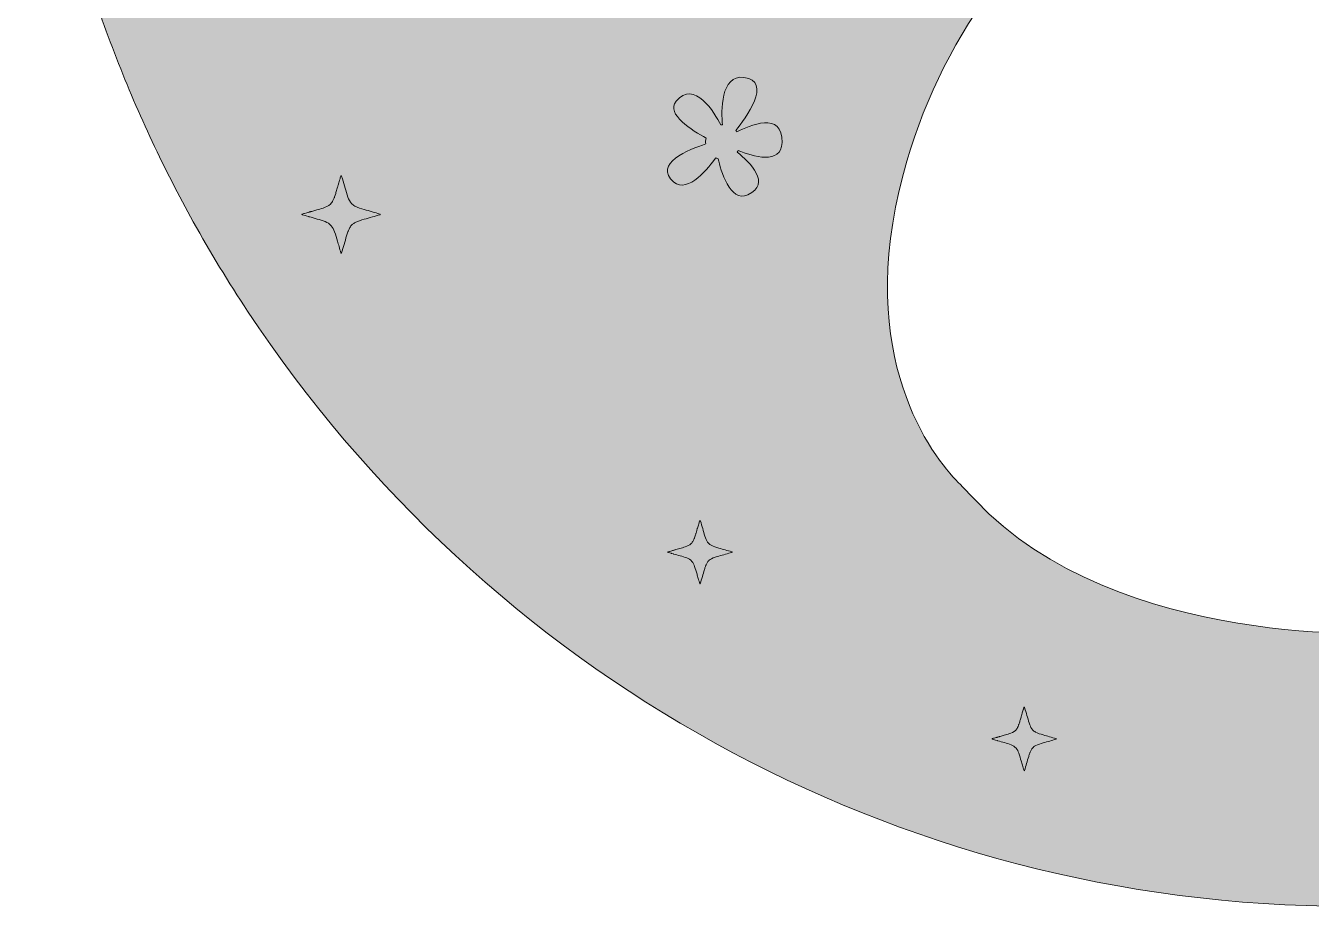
# Model space of a CAD drawing. Extents: x 187 to 822, y -943 to -57.
# Drawn here: x 186.9 to 495.5, y -942.6 to -731.2 of the extents above; entities that cross this region are included whole.
import ezdxf

# ---------------------------------------------------------------- set-up
doc = ezdxf.new("R2010")
doc.units = 0
doc.header["$MEASUREMENT"] = 0
doc.layers.add('Layer 1', color=7, linetype='Continuous', lineweight=0)

# ---------------------------------------------------------------- blocks, each defined once
blk = doc.blocks.new('Block_2')
at = {"layer": 'Layer 1', "true_color": 0xffdab2, "transparency": 33554687}
h = blk.add_hatch(color=41, dxfattribs=at)
h.dxf.hatch_style = 2
edge = h.paths.add_edge_path()
edge.add_spline(control_points=[(565.37, -640.32), (565.37, -640.32), (557.12, -663.87), (547.34, -684.68), (563.15, -692.56), (580.81, -706.08), (596.33, -729.27), (596.33, -729.27), (633.67, -787.58), (603.46, -833.32), (603.46, -833.32), (580.8, -870.66), (515.35, -876.95), (515.35, -876.95), (448.79, -881.36), (414.84, -845.11), (413.49, -843.66), (412.12, -842.25), (410.74, -840.84), (404.61, -834.58), (385.74, -810.92), (397.57, -766.7), (406.01, -735.15), (425.76, -707.67), (453.24, -690), (455.97, -688.24), (458.83, -686.55), (461.79, -684.97), (451.95, -664.09), (443.63, -640.32), (443.63, -640.32), (375.42, -693.23), (385.48, -662.18), (385.48, -662.18), (385.48, -662.18), (402.09, -551.54), (455, -567.72), (491.97, -579.03), (497.35, -638.99), (497.23, -674.11), (498.54, -674.01), (499.86, -673.93), (501.19, -673.9), (501.78, -673.89), (502.37, -673.87), (502.96, -673.85), (504.21, -673.8), (507.31, -673.75), (511.77, -674.19), (511.65, -639.08), (517, -579.03), (554, -567.72), (606.91, -551.54), (623.53, -662.18), (623.53, -662.18), (623.53, -662.18), (633.59, -693.23), (565.37, -640.32)], knot_values=[0, 0, 0, 0, 1, 1, 1, 2, 2, 2, 3, 3, 3, 4, 4, 4, 5, 5, 5, 6, 6, 6, 7, 7, 7, 8, 8, 8, 9, 9, 9, 10, 10, 10, 11, 11, 11, 12, 12, 12, 13, 13, 13, 14, 14, 14, 15, 15, 15, 16, 16, 16, 17, 17, 17, 18, 18, 18, 19, 19, 19, 19], degree=3, periodic=0)
edge = h.paths.add_edge_path()
edge.add_spline(control_points=[(488.09, -108.92), (497.15, -99.86), (511.85, -99.86), (520.92, -108.92), (529.98, -117.99), (529.98, -132.69), (520.92, -141.76), (511.85, -150.82), (497.15, -150.82), (488.09, -141.76), (479.02, -132.69), (479.02, -117.99), (488.09, -108.92)], knot_values=[0, 0, 0, 0, 1, 1, 1, 2, 2, 2, 3, 3, 3, 4, 4, 4, 4], degree=3, periodic=0)
edge = h.paths.add_edge_path()
edge.add_spline(control_points=[(819.71, -579.14), (818.96, -571.71), (818.03, -564.08), (816.93, -556.28), (811.22, -515.72), (801.04, -470.51), (787.4, -424.77), (785.55, -418.49), (783.61, -412.18), (781.63, -405.91), (778.01, -394.48), (774.19, -383.06), (770.18, -371.69), (768.01, -365.6), (765.82, -359.53), (763.56, -353.48), (753.72, -327.14), (742.93, -301.36), (731.37, -276.93), (726.26, -266.11), (720.42, -254.35), (713.86, -242.04), (711.16, -236.96), (708.34, -231.8), (705.41, -226.57), (700.31, -217.51), (694.87, -208.27), (689.1, -199.04), (686.08, -194.24), (682.98, -189.41), (679.82, -184.63), (636.32, -119.2), (576.27, -57.42), (504.51, -57.42), (397.44, -57.42), (316.41, -194.96), (277.64, -276.93), (270.05, -292.95), (262.8, -309.53), (255.94, -326.5), (253.74, -331.92), (251.6, -337.36), (249.49, -342.84), (245.61, -352.91), (241.86, -363.07), (238.27, -373.29), (236.35, -378.73), (234.5, -384.19), (232.66, -389.66), (217.37, -435.48), (205.2, -481.83), (197.27, -524.53), (196.22, -530.24), (195.23, -535.9), (194.32, -541.46), (192.58, -552.25), (191.12, -562.77), (189.96, -572.91), (189.3, -578.79), (188.74, -584.54), (188.3, -590.15), (187.37, -601.51), (186.9, -612.34), (186.9, -622.5), (186.9, -655.72), (191.94, -687.76), (201.33, -717.91), (203.53, -725.07), (206, -732.11), (208.7, -739.02), (213.96, -752.58), (220.12, -765.67), (227.12, -778.25), (231.19, -785.61), (235.56, -792.78), (240.17, -799.75), (297.16, -885.8), (394.38, -942.58), (504.51, -942.58), (670.97, -942.58), (807.94, -812.84), (821.07, -648.43), (821.74, -640.04), (822.08, -631.59), (822.1, -623.05), (822.1, -623.05), (822.1, -622.5), (822.1, -622.5), (822.1, -609.1), (821.28, -594.56), (819.71, -579.14)], knot_values=[0, 0, 0, 0, 1, 1, 1, 2, 2, 2, 3, 3, 3, 4, 4, 4, 5, 5, 5, 6, 6, 6, 7, 7, 7, 8, 8, 8, 9, 9, 9, 10, 10, 10, 11, 11, 11, 12, 12, 12, 13, 13, 13, 14, 14, 14, 15, 15, 15, 16, 16, 16, 17, 17, 17, 18, 18, 18, 19, 19, 19, 20, 20, 20, 21, 21, 21, 22, 22, 22, 23, 23, 23, 24, 24, 24, 25, 25, 25, 26, 26, 26, 27, 27, 27, 28, 28, 28, 29, 29, 29, 30, 30, 30, 30], degree=3, periodic=0)
at = {"layer": 'Layer 1'}
for points, knots in [([(819.71, -579.14), (818.96, -571.71), (818.03, -564.08), (816.93, -556.28), (811.22, -515.72), (801.04, -470.51), (787.4, -424.77), (785.55, -418.49), (783.61, -412.18), (781.63, -405.91), (778.01, -394.48), (774.19, -383.06), (770.18, -371.69), (768.01, -365.6), (765.82, -359.53), (763.56, -353.48), (753.72, -327.14), (742.93, -301.36), (731.37, -276.93), (726.26, -266.11), (720.42, -254.35), (713.86, -242.04), (711.16, -236.96), (708.34, -231.8), (705.41, -226.57), (700.31, -217.51), (694.87, -208.27), (689.1, -199.04), (686.08, -194.24), (682.98, -189.41), (679.82, -184.63), (636.32, -119.2), (576.27, -57.42), (504.51, -57.42), (397.44, -57.42), (316.41, -194.96), (277.64, -276.93), (270.05, -292.95), (262.8, -309.53), (255.94, -326.5), (253.74, -331.92), (251.6, -337.36), (249.49, -342.84), (245.61, -352.91), (241.86, -363.07), (238.27, -373.29), (236.35, -378.73), (234.5, -384.19), (232.66, -389.66), (217.37, -435.48), (205.2, -481.83), (197.27, -524.53), (196.22, -530.24), (195.23, -535.9), (194.32, -541.46), (192.58, -552.25), (191.12, -562.77), (189.96, -572.91), (189.3, -578.79), (188.74, -584.54), (188.3, -590.15), (187.37, -601.51), (186.9, -612.34), (186.9, -622.5), (186.9, -655.72), (191.94, -687.76), (201.33, -717.91), (203.53, -725.07), (206, -732.11), (208.7, -739.02), (213.96, -752.58), (220.12, -765.67), (227.12, -778.25), (231.19, -785.61), (235.56, -792.78), (240.17, -799.75), (297.16, -885.8), (394.38, -942.58), (504.51, -942.58), (670.97, -942.58), (807.94, -812.84), (821.07, -648.43), (821.74, -640.04), (822.08, -631.59), (822.1, -623.05), (822.1, -623.05), (822.1, -622.5), (822.1, -622.5), (822.1, -609.1), (821.28, -594.56), (819.71, -579.14)], [0, 0, 0, 0, 1, 1, 1, 2, 2, 2, 3, 3, 3, 4, 4, 4, 5, 5, 5, 6, 6, 6, 7, 7, 7, 8, 8, 8, 9, 9, 9, 10, 10, 10, 11, 11, 11, 12, 12, 12, 13, 13, 13, 14, 14, 14, 15, 15, 15, 16, 16, 16, 17, 17, 17, 18, 18, 18, 19, 19, 19, 20, 20, 20, 21, 21, 21, 22, 22, 22, 23, 23, 23, 24, 24, 24, 25, 25, 25, 26, 26, 26, 27, 27, 27, 28, 28, 28, 29, 29, 29, 30, 30, 30, 30]), ([(565.37, -640.32), (565.37, -640.32), (557.12, -663.87), (547.34, -684.68), (563.15, -692.56), (580.81, -706.08), (596.33, -729.27), (596.33, -729.27), (633.67, -787.58), (603.46, -833.32), (603.46, -833.32), (580.8, -870.66), (515.35, -876.95), (515.35, -876.95), (448.79, -881.36), (414.84, -845.11), (413.49, -843.66), (412.12, -842.25), (410.74, -840.84), (404.61, -834.58), (385.74, -810.92), (397.57, -766.7), (406.01, -735.15), (425.76, -707.67), (453.24, -690), (455.97, -688.24), (458.83, -686.55), (461.79, -684.97), (451.95, -664.09), (443.63, -640.32), (443.63, -640.32), (375.42, -693.23), (385.48, -662.18), (385.48, -662.18), (385.48, -662.18), (402.09, -551.54), (455, -567.72), (491.97, -579.03), (497.35, -638.99), (497.23, -674.11), (498.54, -674.01), (499.86, -673.93), (501.19, -673.9), (501.78, -673.89), (502.37, -673.87), (502.96, -673.85), (504.21, -673.8), (507.31, -673.75), (511.77, -674.19), (511.65, -639.08), (517, -579.03), (554, -567.72), (606.91, -551.54), (623.53, -662.18), (623.53, -662.18), (623.53, -662.18), (633.59, -693.23), (565.37, -640.32)], [0, 0, 0, 0, 1, 1, 1, 2, 2, 2, 3, 3, 3, 4, 4, 4, 5, 5, 5, 6, 6, 6, 7, 7, 7, 8, 8, 8, 9, 9, 9, 10, 10, 10, 11, 11, 11, 12, 12, 12, 13, 13, 13, 14, 14, 14, 15, 15, 15, 16, 16, 16, 17, 17, 17, 18, 18, 18, 19, 19, 19, 19])]:
    blk.add_open_spline(points, degree=3, knots=knots, dxfattribs=at)
blk = doc.blocks.new('Block_1')
at = {"layer": 'Layer 1', "true_color": 0x542400, "transparency": 33554687}
h = blk.add_hatch(color=38, dxfattribs=at)
h.dxf.hatch_style = 2
edge = h.paths.add_edge_path()
edge.add_spline(control_points=[(357.62, -756.69), (357.54, -756.58), (357.45, -756.47), (357.35, -756.37), (359.67, -753.49), (366.28, -744.52), (359.29, -743.61), (353.59, -742.88), (353.87, -751.93), (354.12, -754.99), (354, -754.99), (353.87, -755), (353.75, -755.02), (352.24, -752.15), (347.38, -744.03), (343, -749.36), (340.48, -752.42), (346.96, -756.43), (350.22, -758.18), (350.09, -758.65), (350.06, -759.13), (350.12, -759.6), (346.12, -760.88), (337.36, -764.33), (342.48, -768.76), (345.84, -771.67), (351.09, -764.97), (352.56, -762.93), (352.62, -762.96), (352.67, -763), (352.74, -763.03), (352.87, -763.09), (353, -763.12), (353.12, -763.17), (353.71, -765.77), (355.87, -773.78), (360.23, -771.78), (366.03, -769.12), (360.71, -763.97), (357.69, -761.57), (357.77, -761.44), (357.83, -761.29), (357.89, -761.15), (361.38, -762.57), (368.3, -764.7), (368.45, -759.27), (368.66, -751.58), (360.51, -755.18), (357.62, -756.69)], knot_values=[0, 0, 0, 0, 1, 1, 1, 2, 2, 2, 3, 3, 3, 4, 4, 4, 5, 5, 5, 6, 6, 6, 7, 7, 7, 8, 8, 8, 9, 9, 9, 10, 10, 10, 11, 11, 11, 12, 12, 12, 13, 13, 13, 14, 14, 14, 15, 15, 15, 16, 16, 16, 16], degree=3, periodic=0)
h = blk.add_hatch(color=38, dxfattribs=at)
h.dxf.hatch_style = 2
edge = h.paths.add_edge_path()
edge.add_spline(control_points=[(271.95, -776.43), (271.94, -776.42), (271.93, -776.42), (271.93, -776.42), (270.67, -776.06), (269.4, -775.7), (268.15, -775.33), (267.38, -775.11), (266.61, -774.89), (265.9, -774.5), (265.6, -774.34), (265.32, -774.16), (265.1, -773.91), (264.7, -773.46), (264.45, -772.92), (264.25, -772.35), (263.74, -770.91), (263.38, -769.43), (262.93, -767.98), (262.93, -767.98), (262.93, -767.98), (262.93, -767.98), (262.93, -767.98), (262.72, -767.29), (262.72, -767.29), (262.72, -767.28), (262.71, -767.27), (262.71, -767.27), (262.68, -767.23), (262.64, -767.22), (262.6, -767.23), (262.57, -767.23), (262.54, -767.26), (262.53, -767.29), (262.53, -767.29), (262.4, -767.76), (262.4, -767.76), (262.37, -767.82), (262.36, -767.89), (262.34, -767.95), (262.34, -767.95), (262.34, -767.95), (262.34, -767.95), (262.34, -767.95), (262.25, -768.27), (262.25, -768.27), (262.18, -768.48), (262.11, -768.7), (262.06, -768.93), (262.06, -768.93), (261.9, -769.46), (261.9, -769.46), (261.86, -769.57), (261.83, -769.68), (261.8, -769.79), (261.76, -769.92), (261.73, -770.05), (261.69, -770.18), (261.69, -770.18), (261.69, -770.19), (261.69, -770.19), (261.69, -770.19), (261.45, -770.99), (261.45, -770.99), (261.45, -770.99), (261.45, -770.99), (261.45, -770.99), (261.4, -771.15), (261.34, -771.31), (261.3, -771.47), (261.3, -771.47), (261.03, -772.3), (261.03, -772.3), (261.03, -772.3), (261.03, -772.3), (261.03, -772.3), (261, -772.38), (260.97, -772.46), (260.94, -772.53), (260.86, -772.76), (260.74, -772.97), (260.64, -773.18), (260.49, -773.5), (260.29, -773.8), (260.03, -774.03), (259.52, -774.47), (258.91, -774.76), (258.27, -774.97), (257.76, -775.13), (257.25, -775.29), (256.74, -775.44), (256.74, -775.44), (255.59, -775.77), (255.59, -775.77), (255.59, -775.77), (255.37, -775.83), (255.37, -775.83), (255.37, -775.83), (255.26, -775.86), (255.26, -775.86), (255.26, -775.86), (255.05, -775.92), (255.05, -775.92), (255.05, -775.92), (255.05, -775.92), (255.05, -775.92), (255.05, -775.92), (254.93, -775.96), (254.93, -775.96), (254.93, -775.96), (254.72, -776.02), (254.72, -776.02), (254.72, -776.02), (254.72, -776.02), (254.72, -776.02), (254.72, -776.02), (254.6, -776.05), (254.6, -776.05), (254.6, -776.05), (254.4, -776.11), (254.4, -776.11), (254.4, -776.11), (253.78, -776.28), (253.78, -776.28), (253.78, -776.28), (253.78, -776.28), (253.78, -776.28), (253.78, -776.28), (253.78, -776.28), (253.78, -776.28), (253.78, -776.28), (253.66, -776.32), (253.66, -776.32), (253.66, -776.32), (253.66, -776.32), (253.66, -776.32), (253.66, -776.32), (253.66, -776.32), (253.66, -776.32), (253.66, -776.32), (253.25, -776.43), (253.25, -776.43), (253.24, -776.44), (253.22, -776.44), (253.22, -776.45), (253.2, -776.47), (253.2, -776.48), (253.2, -776.5), (253.2, -776.51), (253.2, -776.52), (253.2, -776.53), (253.21, -776.55), (253.23, -776.56), (253.25, -776.57), (253.25, -776.57), (253.25, -776.57), (253.25, -776.57), (253.25, -776.57), (253.31, -776.59), (253.31, -776.59), (253.31, -776.59), (253.31, -776.59), (253.31, -776.59), (253.31, -776.59), (253.37, -776.61), (253.37, -776.61), (253.37, -776.61), (253.43, -776.62), (253.43, -776.62), (253.43, -776.62), (253.43, -776.62), (253.43, -776.62), (253.43, -776.62), (254.19, -776.85), (254.19, -776.85), (254.19, -776.85), (254.19, -776.85), (254.19, -776.85), (254.2, -776.85), (254.21, -776.86), (254.22, -776.86), (254.22, -776.86), (254.22, -776.86), (254.22, -776.86), (254.23, -776.86), (254.24, -776.86), (254.24, -776.86), (254.24, -776.86), (254.24, -776.86), (254.24, -776.86), (254.24, -776.86), (254.76, -777.01), (254.76, -777.01), (254.76, -777.01), (254.76, -777.01), (254.76, -777.01), (254.8, -777.03), (254.85, -777.04), (254.9, -777.06), (256.18, -777.45), (257.49, -777.74), (258.75, -778.23), (259.31, -778.45), (259.83, -778.74), (260.23, -779.21), (260.62, -779.65), (260.86, -780.17), (261.04, -780.72), (261.28, -781.46), (261.52, -782.21), (261.75, -782.95), (261.88, -783.37), (261.99, -783.79), (262.11, -784.21), (262.26, -784.71), (262.41, -785.22), (262.57, -785.76), (262.58, -785.79), (262.61, -785.81), (262.64, -785.81), (262.67, -785.81), (262.7, -785.79), (262.71, -785.76), (263.12, -784.38), (263.52, -783.01), (263.93, -781.63), (264.02, -781.31), (264.11, -781), (264.23, -780.68), (264.23, -780.68), (264.24, -780.65), (264.27, -780.58), (264.28, -780.57), (264.28, -780.55), (264.29, -780.54), (264.3, -780.52), (264.31, -780.49), (264.32, -780.47), (264.32, -780.46), (264.32, -780.45), (264.33, -780.44), (264.34, -780.42), (264.35, -780.4), (264.36, -780.37), (264.45, -780.17), (264.57, -779.89), (264.73, -779.63), (264.73, -779.63), (264.73, -779.63), (264.73, -779.62), (264.8, -779.51), (264.87, -779.39), (264.94, -779.29), (264.95, -779.29), (264.95, -779.28), (264.95, -779.28), (265.05, -779.15), (265.16, -779.03), (265.28, -778.93), (265.28, -778.93), (265.28, -778.93), (265.28, -778.93), (265.31, -778.91), (265.33, -778.89), (265.35, -778.87), (265.35, -778.87), (265.35, -778.87), (265.35, -778.87), (265.54, -778.71), (265.75, -778.58), (265.98, -778.46), (266.67, -778.1), (267.43, -777.89), (268.17, -777.67), (268.81, -777.48), (269.46, -777.3), (270.1, -777.12), (270.72, -776.95), (271.33, -776.77), (271.95, -776.59), (271.95, -776.59), (271.95, -776.59), (271.95, -776.59), (272.03, -776.56), (272.03, -776.45), (271.95, -776.43)], knot_values=[0, 0, 0, 0, 1, 1, 1, 2, 2, 2, 3, 3, 3, 4, 4, 4, 5, 5, 5, 6, 6, 6, 7, 7, 7, 8, 8, 8, 9, 9, 9, 10, 10, 10, 11, 11, 11, 12, 12, 12, 13, 13, 13, 14, 14, 14, 15, 15, 15, 16, 16, 16, 17, 17, 17, 18, 18, 18, 19, 19, 19, 20, 20, 20, 21, 21, 21, 22, 22, 22, 23, 23, 23, 24, 24, 24, 25, 25, 25, 26, 26, 26, 27, 27, 27, 28, 28, 28, 29, 29, 29, 30, 30, 30, 31, 31, 31, 32, 32, 32, 33, 33, 33, 34, 34, 34, 35, 35, 35, 36, 36, 36, 37, 37, 37, 38, 38, 38, 39, 39, 39, 40, 40, 40, 41, 41, 41, 42, 42, 42, 43, 43, 43, 44, 44, 44, 45, 45, 45, 46, 46, 46, 47, 47, 47, 48, 48, 48, 49, 49, 49, 50, 50, 50, 51, 51, 51, 52, 52, 52, 53, 53, 53, 54, 54, 54, 55, 55, 55, 56, 56, 56, 57, 57, 57, 58, 58, 58, 59, 59, 59, 60, 60, 60, 61, 61, 61, 62, 62, 62, 63, 63, 63, 64, 64, 64, 65, 65, 65, 66, 66, 66, 67, 67, 67, 68, 68, 68, 69, 69, 69, 70, 70, 70, 71, 71, 71, 72, 72, 72, 73, 73, 73, 74, 74, 74, 75, 75, 75, 76, 76, 76, 77, 77, 77, 78, 78, 78, 79, 79, 79, 80, 80, 80, 81, 81, 81, 82, 82, 82, 83, 83, 83, 84, 84, 84, 85, 85, 85, 86, 86, 86, 87, 87, 87, 88, 88, 88, 89, 89, 89, 90, 90, 90, 91, 91, 91, 92, 92, 92, 93, 93, 93, 94, 94, 94, 95, 95, 95, 95], degree=3, periodic=0)
h = blk.add_hatch(color=38, dxfattribs=at)
h.dxf.hatch_style = 2
edge = h.paths.add_edge_path()
edge.add_spline(control_points=[(356.39, -857.5), (356.39, -857.49), (356.38, -857.49), (356.37, -857.49), (355.34, -857.19), (354.31, -856.9), (353.27, -856.6), (352.64, -856.41), (352.01, -856.24), (351.43, -855.92), (351.19, -855.79), (350.96, -855.64), (350.78, -855.43), (350.45, -855.06), (350.24, -854.62), (350.08, -854.16), (349.66, -852.98), (349.36, -851.76), (349, -850.57), (349, -850.57), (349, -850.57), (349, -850.57), (349, -850.57), (348.82, -850.01), (348.82, -850.01), (348.82, -850), (348.82, -849.99), (348.81, -849.99), (348.79, -849.95), (348.76, -849.94), (348.73, -849.95), (348.7, -849.96), (348.68, -849.98), (348.67, -850.01), (348.67, -850.01), (348.56, -850.39), (348.56, -850.39), (348.54, -850.44), (348.53, -850.49), (348.51, -850.55), (348.51, -850.55), (348.51, -850.55), (348.51, -850.55), (348.51, -850.55), (348.44, -850.81), (348.44, -850.81), (348.38, -850.98), (348.32, -851.16), (348.28, -851.35), (348.28, -851.35), (348.15, -851.78), (348.15, -851.78), (348.12, -851.87), (348.09, -851.96), (348.07, -852.05), (348.04, -852.16), (348.01, -852.27), (347.98, -852.37), (347.98, -852.37), (347.98, -852.38), (347.98, -852.38), (347.98, -852.38), (347.79, -853.04), (347.79, -853.04), (347.79, -853.04), (347.78, -853.04), (347.78, -853.04), (347.74, -853.17), (347.69, -853.3), (347.66, -853.44), (347.66, -853.44), (347.44, -854.12), (347.44, -854.12), (347.44, -854.12), (347.44, -854.12), (347.44, -854.12), (347.41, -854.18), (347.39, -854.24), (347.37, -854.3), (347.3, -854.49), (347.2, -854.66), (347.12, -854.84), (346.99, -855.1), (346.84, -855.34), (346.62, -855.53), (346.2, -855.9), (345.7, -856.13), (345.17, -856.3), (344.76, -856.44), (344.34, -856.56), (343.92, -856.69), (343.92, -856.69), (342.98, -856.96), (342.98, -856.96), (342.98, -856.96), (342.8, -857.01), (342.8, -857.01), (342.8, -857.01), (342.71, -857.03), (342.71, -857.03), (342.71, -857.03), (342.53, -857.08), (342.53, -857.08), (342.53, -857.08), (342.53, -857.08), (342.53, -857.08), (342.53, -857.08), (342.44, -857.11), (342.44, -857.11), (342.44, -857.11), (342.27, -857.16), (342.27, -857.16), (342.27, -857.16), (342.27, -857.16), (342.27, -857.16), (342.27, -857.16), (342.17, -857.19), (342.17, -857.19), (342.17, -857.19), (342, -857.23), (342, -857.23), (342, -857.23), (341.49, -857.38), (341.49, -857.38), (341.49, -857.38), (341.49, -857.38), (341.49, -857.38), (341.49, -857.38), (341.49, -857.38), (341.49, -857.38), (341.49, -857.38), (341.4, -857.41), (341.4, -857.41), (341.4, -857.41), (341.4, -857.41), (341.4, -857.41), (341.4, -857.41), (341.4, -857.41), (341.4, -857.41), (341.4, -857.41), (341.06, -857.5), (341.06, -857.5), (341.05, -857.51), (341.04, -857.51), (341.03, -857.52), (341.02, -857.53), (341.02, -857.54), (341.02, -857.56), (341.02, -857.57), (341.02, -857.57), (341.02, -857.58), (341.02, -857.6), (341.04, -857.61), (341.06, -857.62), (341.06, -857.62), (341.06, -857.62), (341.06, -857.62), (341.06, -857.62), (341.11, -857.63), (341.11, -857.63), (341.11, -857.63), (341.11, -857.63), (341.11, -857.63), (341.11, -857.63), (341.16, -857.65), (341.16, -857.65), (341.16, -857.65), (341.21, -857.66), (341.21, -857.66), (341.21, -857.66), (341.21, -857.66), (341.21, -857.66), (341.21, -857.66), (341.83, -857.84), (341.83, -857.84), (341.83, -857.84), (341.83, -857.84), (341.83, -857.84), (341.84, -857.85), (341.85, -857.85), (341.86, -857.85), (341.86, -857.85), (341.86, -857.85), (341.86, -857.85), (341.86, -857.85), (341.87, -857.85), (341.87, -857.86), (341.87, -857.86), (341.87, -857.86), (341.87, -857.86), (341.87, -857.86), (342.29, -857.98), (342.29, -857.98), (342.29, -857.98), (342.29, -857.98), (342.29, -857.98), (342.33, -857.99), (342.37, -858), (342.41, -858.02), (343.46, -858.33), (344.54, -858.57), (345.57, -858.97), (346.03, -859.15), (346.45, -859.39), (346.78, -859.78), (347.1, -860.14), (347.3, -860.57), (347.45, -861.02), (347.64, -861.63), (347.84, -862.24), (348.03, -862.85), (348.13, -863.19), (348.23, -863.53), (348.33, -863.88), (348.45, -864.29), (348.57, -864.71), (348.7, -865.15), (348.71, -865.18), (348.73, -865.19), (348.76, -865.19), (348.78, -865.19), (348.81, -865.18), (348.82, -865.15), (349.15, -864.02), (349.48, -862.89), (349.81, -861.77), (349.89, -861.51), (349.97, -861.24), (350.06, -860.99), (350.06, -860.99), (350.07, -860.96), (350.1, -860.9), (350.1, -860.89), (350.1, -860.88), (350.11, -860.87), (350.12, -860.85), (350.12, -860.83), (350.13, -860.81), (350.14, -860.81), (350.14, -860.8), (350.14, -860.79), (350.15, -860.77), (350.16, -860.75), (350.17, -860.73), (350.24, -860.56), (350.34, -860.34), (350.47, -860.12), (350.47, -860.12), (350.47, -860.12), (350.47, -860.12), (350.53, -860.02), (350.59, -859.93), (350.65, -859.85), (350.65, -859.84), (350.65, -859.84), (350.66, -859.83), (350.74, -859.73), (350.83, -859.63), (350.93, -859.55), (350.93, -859.55), (350.93, -859.55), (350.93, -859.55), (350.95, -859.53), (350.96, -859.52), (350.98, -859.5), (350.98, -859.5), (350.98, -859.5), (350.98, -859.5), (351.13, -859.37), (351.31, -859.26), (351.49, -859.16), (352.07, -858.87), (352.68, -858.7), (353.3, -858.51), (353.82, -858.36), (354.35, -858.22), (354.87, -858.07), (355.38, -857.92), (355.89, -857.78), (356.39, -857.63), (356.39, -857.63), (356.39, -857.63), (356.39, -857.63), (356.46, -857.61), (356.46, -857.52), (356.39, -857.5)], knot_values=[0, 0, 0, 0, 1, 1, 1, 2, 2, 2, 3, 3, 3, 4, 4, 4, 5, 5, 5, 6, 6, 6, 7, 7, 7, 8, 8, 8, 9, 9, 9, 10, 10, 10, 11, 11, 11, 12, 12, 12, 13, 13, 13, 14, 14, 14, 15, 15, 15, 16, 16, 16, 17, 17, 17, 18, 18, 18, 19, 19, 19, 20, 20, 20, 21, 21, 21, 22, 22, 22, 23, 23, 23, 24, 24, 24, 25, 25, 25, 26, 26, 26, 27, 27, 27, 28, 28, 28, 29, 29, 29, 30, 30, 30, 31, 31, 31, 32, 32, 32, 33, 33, 33, 34, 34, 34, 35, 35, 35, 36, 36, 36, 37, 37, 37, 38, 38, 38, 39, 39, 39, 40, 40, 40, 41, 41, 41, 42, 42, 42, 43, 43, 43, 44, 44, 44, 45, 45, 45, 46, 46, 46, 47, 47, 47, 48, 48, 48, 49, 49, 49, 50, 50, 50, 51, 51, 51, 52, 52, 52, 53, 53, 53, 54, 54, 54, 55, 55, 55, 56, 56, 56, 57, 57, 57, 58, 58, 58, 59, 59, 59, 60, 60, 60, 61, 61, 61, 62, 62, 62, 63, 63, 63, 64, 64, 64, 65, 65, 65, 66, 66, 66, 67, 67, 67, 68, 68, 68, 69, 69, 69, 70, 70, 70, 71, 71, 71, 72, 72, 72, 73, 73, 73, 74, 74, 74, 75, 75, 75, 76, 76, 76, 77, 77, 77, 78, 78, 78, 79, 79, 79, 80, 80, 80, 81, 81, 81, 82, 82, 82, 83, 83, 83, 84, 84, 84, 85, 85, 85, 86, 86, 86, 87, 87, 87, 88, 88, 88, 89, 89, 89, 90, 90, 90, 91, 91, 91, 92, 92, 92, 93, 93, 93, 94, 94, 94, 95, 95, 95, 95], degree=3, periodic=0)
h = blk.add_hatch(color=38, dxfattribs=at)
h.dxf.hatch_style = 2
edge = h.paths.add_edge_path()
edge.add_spline(control_points=[(434.23, -902.33), (434.22, -902.33), (434.21, -902.33), (434.21, -902.33), (433.17, -902.03), (432.14, -901.74), (431.11, -901.44), (430.48, -901.25), (429.84, -901.07), (429.26, -900.76), (429.02, -900.63), (428.79, -900.48), (428.61, -900.27), (428.28, -899.9), (428.07, -899.46), (427.91, -898.99), (427.49, -897.82), (427.2, -896.6), (426.83, -895.41), (426.83, -895.41), (426.83, -895.41), (426.83, -895.41), (426.83, -895.41), (426.65, -894.84), (426.65, -894.84), (426.65, -894.84), (426.65, -894.83), (426.65, -894.82), (426.63, -894.79), (426.59, -894.78), (426.56, -894.79), (426.53, -894.8), (426.51, -894.81), (426.5, -894.84), (426.5, -894.84), (426.39, -895.23), (426.39, -895.23), (426.37, -895.28), (426.36, -895.33), (426.35, -895.38), (426.35, -895.38), (426.34, -895.39), (426.34, -895.39), (426.34, -895.39), (426.27, -895.64), (426.27, -895.64), (426.21, -895.82), (426.16, -896), (426.11, -896.18), (426.11, -896.18), (425.98, -896.62), (425.98, -896.62), (425.95, -896.71), (425.92, -896.8), (425.9, -896.89), (425.87, -897), (425.84, -897.1), (425.81, -897.21), (425.81, -897.21), (425.81, -897.22), (425.81, -897.22), (425.81, -897.22), (425.62, -897.88), (425.62, -897.88), (425.62, -897.88), (425.62, -897.88), (425.62, -897.88), (425.57, -898.01), (425.52, -898.14), (425.49, -898.27), (425.49, -898.27), (425.27, -898.95), (425.27, -898.95), (425.27, -898.95), (425.27, -898.96), (425.27, -898.96), (425.24, -899.02), (425.22, -899.08), (425.2, -899.14), (425.13, -899.33), (425.03, -899.5), (424.95, -899.68), (424.83, -899.94), (424.67, -900.18), (424.45, -900.37), (424.03, -900.73), (423.53, -900.97), (423.01, -901.14), (422.59, -901.28), (422.17, -901.4), (421.75, -901.53), (421.75, -901.53), (420.81, -901.8), (420.81, -901.8), (420.81, -901.8), (420.63, -901.85), (420.63, -901.85), (420.63, -901.85), (420.54, -901.87), (420.54, -901.87), (420.54, -901.87), (420.37, -901.92), (420.37, -901.92), (420.37, -901.92), (420.37, -901.92), (420.37, -901.92), (420.37, -901.92), (420.27, -901.95), (420.27, -901.95), (420.27, -901.95), (420.1, -902), (420.1, -902), (420.1, -902), (420.1, -902), (420.1, -902), (420.1, -902), (420, -902.03), (420, -902.03), (420, -902.03), (419.83, -902.07), (419.83, -902.07), (419.83, -902.07), (419.33, -902.22), (419.33, -902.22), (419.33, -902.22), (419.32, -902.22), (419.32, -902.22), (419.32, -902.22), (419.32, -902.22), (419.32, -902.22), (419.32, -902.22), (419.23, -902.24), (419.23, -902.24), (419.23, -902.24), (419.23, -902.25), (419.23, -902.25), (419.23, -902.25), (419.23, -902.25), (419.23, -902.25), (419.23, -902.25), (418.89, -902.34), (418.89, -902.34), (418.88, -902.34), (418.87, -902.35), (418.86, -902.36), (418.85, -902.37), (418.85, -902.38), (418.85, -902.4), (418.85, -902.41), (418.85, -902.41), (418.85, -902.42), (418.86, -902.43), (418.87, -902.45), (418.89, -902.45), (418.89, -902.45), (418.89, -902.45), (418.89, -902.45), (418.89, -902.45), (418.94, -902.47), (418.94, -902.47), (418.94, -902.47), (418.94, -902.47), (418.94, -902.47), (418.94, -902.47), (418.99, -902.48), (418.99, -902.48), (418.99, -902.48), (419.04, -902.5), (419.04, -902.5), (419.04, -902.5), (419.04, -902.5), (419.04, -902.5), (419.04, -902.5), (419.66, -902.68), (419.66, -902.68), (419.66, -902.68), (419.66, -902.68), (419.66, -902.68), (419.67, -902.68), (419.68, -902.69), (419.69, -902.69), (419.69, -902.69), (419.69, -902.69), (419.69, -902.69), (419.69, -902.69), (419.7, -902.69), (419.71, -902.69), (419.71, -902.69), (419.71, -902.69), (419.71, -902.69), (419.71, -902.69), (420.13, -902.82), (420.13, -902.82), (420.13, -902.82), (420.13, -902.82), (420.13, -902.82), (420.16, -902.83), (420.2, -902.84), (420.24, -902.85), (421.29, -903.17), (422.37, -903.41), (423.4, -903.81), (423.86, -903.99), (424.28, -904.23), (424.62, -904.62), (424.93, -904.98), (425.13, -905.4), (425.28, -905.86), (425.47, -906.47), (425.67, -907.08), (425.86, -907.69), (425.96, -908.03), (426.06, -908.37), (426.16, -908.71), (426.28, -909.13), (426.4, -909.55), (426.53, -909.99), (426.54, -910.02), (426.57, -910.03), (426.59, -910.03), (426.62, -910.03), (426.64, -910.02), (426.65, -909.99), (426.98, -908.86), (427.31, -907.73), (427.65, -906.6), (427.72, -906.34), (427.8, -906.08), (427.89, -905.83), (427.89, -905.83), (427.91, -905.8), (427.93, -905.74), (427.93, -905.73), (427.94, -905.72), (427.94, -905.71), (427.95, -905.69), (427.96, -905.67), (427.96, -905.65), (427.97, -905.64), (427.97, -905.64), (427.97, -905.63), (427.98, -905.61), (427.99, -905.59), (428, -905.57), (428.07, -905.4), (428.18, -905.18), (428.3, -904.96), (428.3, -904.96), (428.3, -904.96), (428.3, -904.96), (428.36, -904.86), (428.42, -904.77), (428.48, -904.68), (428.48, -904.68), (428.49, -904.68), (428.49, -904.67), (428.57, -904.57), (428.66, -904.47), (428.76, -904.39), (428.76, -904.39), (428.76, -904.39), (428.76, -904.39), (428.78, -904.37), (428.8, -904.35), (428.81, -904.34), (428.81, -904.34), (428.81, -904.34), (428.81, -904.34), (428.97, -904.21), (429.14, -904.1), (429.33, -904), (429.9, -903.7), (430.52, -903.53), (431.13, -903.35), (431.65, -903.2), (432.18, -903.06), (432.71, -902.91), (433.21, -902.76), (433.72, -902.61), (434.23, -902.47), (434.23, -902.47), (434.23, -902.47), (434.23, -902.47), (434.29, -902.45), (434.29, -902.35), (434.23, -902.33)], knot_values=[0, 0, 0, 0, 1, 1, 1, 2, 2, 2, 3, 3, 3, 4, 4, 4, 5, 5, 5, 6, 6, 6, 7, 7, 7, 8, 8, 8, 9, 9, 9, 10, 10, 10, 11, 11, 11, 12, 12, 12, 13, 13, 13, 14, 14, 14, 15, 15, 15, 16, 16, 16, 17, 17, 17, 18, 18, 18, 19, 19, 19, 20, 20, 20, 21, 21, 21, 22, 22, 22, 23, 23, 23, 24, 24, 24, 25, 25, 25, 26, 26, 26, 27, 27, 27, 28, 28, 28, 29, 29, 29, 30, 30, 30, 31, 31, 31, 32, 32, 32, 33, 33, 33, 34, 34, 34, 35, 35, 35, 36, 36, 36, 37, 37, 37, 38, 38, 38, 39, 39, 39, 40, 40, 40, 41, 41, 41, 42, 42, 42, 43, 43, 43, 44, 44, 44, 45, 45, 45, 46, 46, 46, 47, 47, 47, 48, 48, 48, 49, 49, 49, 50, 50, 50, 51, 51, 51, 52, 52, 52, 53, 53, 53, 54, 54, 54, 55, 55, 55, 56, 56, 56, 57, 57, 57, 58, 58, 58, 59, 59, 59, 60, 60, 60, 61, 61, 61, 62, 62, 62, 63, 63, 63, 64, 64, 64, 65, 65, 65, 66, 66, 66, 67, 67, 67, 68, 68, 68, 69, 69, 69, 70, 70, 70, 71, 71, 71, 72, 72, 72, 73, 73, 73, 74, 74, 74, 75, 75, 75, 76, 76, 76, 77, 77, 77, 78, 78, 78, 79, 79, 79, 80, 80, 80, 81, 81, 81, 82, 82, 82, 83, 83, 83, 84, 84, 84, 85, 85, 85, 86, 86, 86, 87, 87, 87, 88, 88, 88, 89, 89, 89, 90, 90, 90, 91, 91, 91, 92, 92, 92, 93, 93, 93, 94, 94, 94, 95, 95, 95, 95], degree=3, periodic=0)
at = {"layer": 'Layer 1'}
for points, knots in [([(357.62, -756.69), (357.54, -756.58), (357.45, -756.47), (357.35, -756.37), (359.67, -753.49), (366.28, -744.52), (359.29, -743.61), (353.59, -742.88), (353.87, -751.93), (354.12, -754.99), (354, -754.99), (353.87, -755), (353.75, -755.02), (352.24, -752.15), (347.38, -744.03), (343, -749.36), (340.48, -752.42), (346.96, -756.43), (350.22, -758.18), (350.09, -758.65), (350.06, -759.13), (350.12, -759.6), (346.12, -760.88), (337.36, -764.33), (342.48, -768.76), (345.84, -771.67), (351.09, -764.97), (352.56, -762.93), (352.62, -762.96), (352.67, -763), (352.74, -763.03), (352.87, -763.09), (353, -763.12), (353.12, -763.17), (353.71, -765.77), (355.87, -773.78), (360.23, -771.78), (366.03, -769.12), (360.71, -763.97), (357.69, -761.57), (357.77, -761.44), (357.83, -761.29), (357.89, -761.15), (361.38, -762.57), (368.3, -764.7), (368.45, -759.27), (368.66, -751.58), (360.51, -755.18), (357.62, -756.69)], [0, 0, 0, 0, 1, 1, 1, 2, 2, 2, 3, 3, 3, 4, 4, 4, 5, 5, 5, 6, 6, 6, 7, 7, 7, 8, 8, 8, 9, 9, 9, 10, 10, 10, 11, 11, 11, 12, 12, 12, 13, 13, 13, 14, 14, 14, 15, 15, 15, 16, 16, 16, 16]), ([(271.95, -776.43), (271.94, -776.42), (271.93, -776.42), (271.93, -776.42), (270.67, -776.06), (269.4, -775.7), (268.15, -775.33), (267.38, -775.11), (266.61, -774.89), (265.9, -774.5), (265.6, -774.34), (265.32, -774.16), (265.1, -773.91), (264.7, -773.46), (264.45, -772.92), (264.25, -772.35), (263.74, -770.91), (263.38, -769.43), (262.93, -767.98), (262.93, -767.98), (262.93, -767.98), (262.93, -767.98), (262.93, -767.98), (262.72, -767.29), (262.72, -767.29), (262.72, -767.28), (262.71, -767.27), (262.71, -767.27), (262.68, -767.23), (262.64, -767.22), (262.6, -767.23), (262.57, -767.23), (262.54, -767.26), (262.53, -767.29), (262.53, -767.29), (262.4, -767.76), (262.4, -767.76), (262.37, -767.82), (262.36, -767.89), (262.34, -767.95), (262.34, -767.95), (262.34, -767.95), (262.34, -767.95), (262.34, -767.95), (262.25, -768.27), (262.25, -768.27), (262.18, -768.48), (262.11, -768.7), (262.06, -768.93), (262.06, -768.93), (261.9, -769.46), (261.9, -769.46), (261.86, -769.57), (261.83, -769.68), (261.8, -769.79), (261.76, -769.92), (261.73, -770.05), (261.69, -770.18), (261.69, -770.18), (261.69, -770.19), (261.69, -770.19), (261.69, -770.19), (261.45, -770.99), (261.45, -770.99), (261.45, -770.99), (261.45, -770.99), (261.45, -770.99), (261.4, -771.15), (261.34, -771.31), (261.3, -771.47), (261.3, -771.47), (261.03, -772.3), (261.03, -772.3), (261.03, -772.3), (261.03, -772.3), (261.03, -772.3), (261, -772.38), (260.97, -772.46), (260.94, -772.53), (260.86, -772.76), (260.74, -772.97), (260.64, -773.18), (260.49, -773.5), (260.29, -773.8), (260.03, -774.03), (259.52, -774.47), (258.91, -774.76), (258.27, -774.97), (257.76, -775.13), (257.25, -775.29), (256.74, -775.44), (256.74, -775.44), (255.59, -775.77), (255.59, -775.77), (255.59, -775.77), (255.37, -775.83), (255.37, -775.83), (255.37, -775.83), (255.26, -775.86), (255.26, -775.86), (255.26, -775.86), (255.05, -775.92), (255.05, -775.92), (255.05, -775.92), (255.05, -775.92), (255.05, -775.92), (255.05, -775.92), (254.93, -775.96), (254.93, -775.96), (254.93, -775.96), (254.72, -776.02), (254.72, -776.02), (254.72, -776.02), (254.72, -776.02), (254.72, -776.02), (254.72, -776.02), (254.6, -776.05), (254.6, -776.05), (254.6, -776.05), (254.4, -776.11), (254.4, -776.11), (254.4, -776.11), (253.78, -776.28), (253.78, -776.28), (253.78, -776.28), (253.78, -776.28), (253.78, -776.28), (253.78, -776.28), (253.78, -776.28), (253.78, -776.28), (253.78, -776.28), (253.66, -776.32), (253.66, -776.32), (253.66, -776.32), (253.66, -776.32), (253.66, -776.32), (253.66, -776.32), (253.66, -776.32), (253.66, -776.32), (253.66, -776.32), (253.25, -776.43), (253.25, -776.43), (253.24, -776.44), (253.22, -776.44), (253.22, -776.45), (253.2, -776.47), (253.2, -776.48), (253.2, -776.5), (253.2, -776.51), (253.2, -776.52), (253.2, -776.53), (253.21, -776.55), (253.23, -776.56), (253.25, -776.57), (253.25, -776.57), (253.25, -776.57), (253.25, -776.57), (253.25, -776.57), (253.31, -776.59), (253.31, -776.59), (253.31, -776.59), (253.31, -776.59), (253.31, -776.59), (253.31, -776.59), (253.37, -776.61), (253.37, -776.61), (253.37, -776.61), (253.43, -776.62), (253.43, -776.62), (253.43, -776.62), (253.43, -776.62), (253.43, -776.62), (253.43, -776.62), (254.19, -776.85), (254.19, -776.85), (254.19, -776.85), (254.19, -776.85), (254.19, -776.85), (254.2, -776.85), (254.21, -776.86), (254.22, -776.86), (254.22, -776.86), (254.22, -776.86), (254.22, -776.86), (254.23, -776.86), (254.24, -776.86), (254.24, -776.86), (254.24, -776.86), (254.24, -776.86), (254.24, -776.86), (254.24, -776.86), (254.76, -777.01), (254.76, -777.01), (254.76, -777.01), (254.76, -777.01), (254.76, -777.01), (254.8, -777.03), (254.85, -777.04), (254.9, -777.06), (256.18, -777.45), (257.49, -777.74), (258.75, -778.23), (259.31, -778.45), (259.83, -778.74), (260.23, -779.21), (260.62, -779.65), (260.86, -780.17), (261.04, -780.72), (261.28, -781.46), (261.52, -782.21), (261.75, -782.95), (261.88, -783.37), (261.99, -783.79), (262.11, -784.21), (262.26, -784.71), (262.41, -785.22), (262.57, -785.76), (262.58, -785.79), (262.61, -785.81), (262.64, -785.81), (262.67, -785.81), (262.7, -785.79), (262.71, -785.76), (263.12, -784.38), (263.52, -783.01), (263.93, -781.63), (264.02, -781.31), (264.11, -781), (264.23, -780.68), (264.23, -780.68), (264.24, -780.65), (264.27, -780.58), (264.28, -780.57), (264.28, -780.55), (264.29, -780.54), (264.3, -780.52), (264.31, -780.49), (264.32, -780.47), (264.32, -780.46), (264.32, -780.45), (264.33, -780.44), (264.34, -780.42), (264.35, -780.4), (264.36, -780.37), (264.45, -780.17), (264.57, -779.89), (264.73, -779.63), (264.73, -779.63), (264.73, -779.63), (264.73, -779.62), (264.8, -779.51), (264.87, -779.39), (264.94, -779.29), (264.95, -779.29), (264.95, -779.28), (264.95, -779.28), (265.05, -779.15), (265.16, -779.03), (265.28, -778.93), (265.28, -778.93), (265.28, -778.93), (265.28, -778.93), (265.31, -778.91), (265.33, -778.89), (265.35, -778.87), (265.35, -778.87), (265.35, -778.87), (265.35, -778.87), (265.54, -778.71), (265.75, -778.58), (265.98, -778.46), (266.67, -778.1), (267.43, -777.89), (268.17, -777.67), (268.81, -777.48), (269.46, -777.3), (270.1, -777.12), (270.72, -776.95), (271.33, -776.77), (271.95, -776.59), (271.95, -776.59), (271.95, -776.59), (271.95, -776.59), (272.03, -776.56), (272.03, -776.45), (271.95, -776.43)], [0, 0, 0, 0, 1, 1, 1, 2, 2, 2, 3, 3, 3, 4, 4, 4, 5, 5, 5, 6, 6, 6, 7, 7, 7, 8, 8, 8, 9, 9, 9, 10, 10, 10, 11, 11, 11, 12, 12, 12, 13, 13, 13, 14, 14, 14, 15, 15, 15, 16, 16, 16, 17, 17, 17, 18, 18, 18, 19, 19, 19, 20, 20, 20, 21, 21, 21, 22, 22, 22, 23, 23, 23, 24, 24, 24, 25, 25, 25, 26, 26, 26, 27, 27, 27, 28, 28, 28, 29, 29, 29, 30, 30, 30, 31, 31, 31, 32, 32, 32, 33, 33, 33, 34, 34, 34, 35, 35, 35, 36, 36, 36, 37, 37, 37, 38, 38, 38, 39, 39, 39, 40, 40, 40, 41, 41, 41, 42, 42, 42, 43, 43, 43, 44, 44, 44, 45, 45, 45, 46, 46, 46, 47, 47, 47, 48, 48, 48, 49, 49, 49, 50, 50, 50, 51, 51, 51, 52, 52, 52, 53, 53, 53, 54, 54, 54, 55, 55, 55, 56, 56, 56, 57, 57, 57, 58, 58, 58, 59, 59, 59, 60, 60, 60, 61, 61, 61, 62, 62, 62, 63, 63, 63, 64, 64, 64, 65, 65, 65, 66, 66, 66, 67, 67, 67, 68, 68, 68, 69, 69, 69, 70, 70, 70, 71, 71, 71, 72, 72, 72, 73, 73, 73, 74, 74, 74, 75, 75, 75, 76, 76, 76, 77, 77, 77, 78, 78, 78, 79, 79, 79, 80, 80, 80, 81, 81, 81, 82, 82, 82, 83, 83, 83, 84, 84, 84, 85, 85, 85, 86, 86, 86, 87, 87, 87, 88, 88, 88, 89, 89, 89, 90, 90, 90, 91, 91, 91, 92, 92, 92, 93, 93, 93, 94, 94, 94, 95, 95, 95, 95]), ([(356.39, -857.5), (356.39, -857.49), (356.38, -857.49), (356.37, -857.49), (355.34, -857.19), (354.31, -856.9), (353.27, -856.6), (352.64, -856.41), (352.01, -856.24), (351.43, -855.92), (351.19, -855.79), (350.96, -855.64), (350.78, -855.43), (350.45, -855.06), (350.24, -854.62), (350.08, -854.16), (349.66, -852.98), (349.36, -851.76), (349, -850.57), (349, -850.57), (349, -850.57), (349, -850.57), (349, -850.57), (348.82, -850.01), (348.82, -850.01), (348.82, -850), (348.82, -849.99), (348.81, -849.99), (348.79, -849.95), (348.76, -849.94), (348.73, -849.95), (348.7, -849.96), (348.68, -849.98), (348.67, -850.01), (348.67, -850.01), (348.56, -850.39), (348.56, -850.39), (348.54, -850.44), (348.53, -850.49), (348.51, -850.55), (348.51, -850.55), (348.51, -850.55), (348.51, -850.55), (348.51, -850.55), (348.44, -850.81), (348.44, -850.81), (348.38, -850.98), (348.32, -851.16), (348.28, -851.35), (348.28, -851.35), (348.15, -851.78), (348.15, -851.78), (348.12, -851.87), (348.09, -851.96), (348.07, -852.05), (348.04, -852.16), (348.01, -852.27), (347.98, -852.37), (347.98, -852.37), (347.98, -852.38), (347.98, -852.38), (347.98, -852.38), (347.79, -853.04), (347.79, -853.04), (347.79, -853.04), (347.78, -853.04), (347.78, -853.04), (347.74, -853.17), (347.69, -853.3), (347.66, -853.44), (347.66, -853.44), (347.44, -854.12), (347.44, -854.12), (347.44, -854.12), (347.44, -854.12), (347.44, -854.12), (347.41, -854.18), (347.39, -854.24), (347.37, -854.3), (347.3, -854.49), (347.2, -854.66), (347.12, -854.84), (346.99, -855.1), (346.84, -855.34), (346.62, -855.53), (346.2, -855.9), (345.7, -856.13), (345.17, -856.3), (344.76, -856.44), (344.34, -856.56), (343.92, -856.69), (343.92, -856.69), (342.98, -856.96), (342.98, -856.96), (342.98, -856.96), (342.8, -857.01), (342.8, -857.01), (342.8, -857.01), (342.71, -857.03), (342.71, -857.03), (342.71, -857.03), (342.53, -857.08), (342.53, -857.08), (342.53, -857.08), (342.53, -857.08), (342.53, -857.08), (342.53, -857.08), (342.44, -857.11), (342.44, -857.11), (342.44, -857.11), (342.27, -857.16), (342.27, -857.16), (342.27, -857.16), (342.27, -857.16), (342.27, -857.16), (342.27, -857.16), (342.17, -857.19), (342.17, -857.19), (342.17, -857.19), (342, -857.23), (342, -857.23), (342, -857.23), (341.49, -857.38), (341.49, -857.38), (341.49, -857.38), (341.49, -857.38), (341.49, -857.38), (341.49, -857.38), (341.49, -857.38), (341.49, -857.38), (341.49, -857.38), (341.4, -857.41), (341.4, -857.41), (341.4, -857.41), (341.4, -857.41), (341.4, -857.41), (341.4, -857.41), (341.4, -857.41), (341.4, -857.41), (341.4, -857.41), (341.06, -857.5), (341.06, -857.5), (341.05, -857.51), (341.04, -857.51), (341.03, -857.52), (341.02, -857.53), (341.02, -857.54), (341.02, -857.56), (341.02, -857.57), (341.02, -857.57), (341.02, -857.58), (341.02, -857.6), (341.04, -857.61), (341.06, -857.62), (341.06, -857.62), (341.06, -857.62), (341.06, -857.62), (341.06, -857.62), (341.11, -857.63), (341.11, -857.63), (341.11, -857.63), (341.11, -857.63), (341.11, -857.63), (341.11, -857.63), (341.16, -857.65), (341.16, -857.65), (341.16, -857.65), (341.21, -857.66), (341.21, -857.66), (341.21, -857.66), (341.21, -857.66), (341.21, -857.66), (341.21, -857.66), (341.83, -857.84), (341.83, -857.84), (341.83, -857.84), (341.83, -857.84), (341.83, -857.84), (341.84, -857.85), (341.85, -857.85), (341.86, -857.85), (341.86, -857.85), (341.86, -857.85), (341.86, -857.85), (341.86, -857.85), (341.87, -857.85), (341.87, -857.86), (341.87, -857.86), (341.87, -857.86), (341.87, -857.86), (341.87, -857.86), (342.29, -857.98), (342.29, -857.98), (342.29, -857.98), (342.29, -857.98), (342.29, -857.98), (342.33, -857.99), (342.37, -858), (342.41, -858.02), (343.46, -858.33), (344.54, -858.57), (345.57, -858.97), (346.03, -859.15), (346.45, -859.39), (346.78, -859.78), (347.1, -860.14), (347.3, -860.57), (347.45, -861.02), (347.64, -861.63), (347.84, -862.24), (348.03, -862.85), (348.13, -863.19), (348.23, -863.53), (348.33, -863.88), (348.45, -864.29), (348.57, -864.71), (348.7, -865.15), (348.71, -865.18), (348.73, -865.19), (348.76, -865.19), (348.78, -865.19), (348.81, -865.18), (348.82, -865.15), (349.15, -864.02), (349.48, -862.89), (349.81, -861.77), (349.89, -861.51), (349.97, -861.24), (350.06, -860.99), (350.06, -860.99), (350.07, -860.96), (350.1, -860.9), (350.1, -860.89), (350.1, -860.88), (350.11, -860.87), (350.12, -860.85), (350.12, -860.83), (350.13, -860.81), (350.14, -860.81), (350.14, -860.8), (350.14, -860.79), (350.15, -860.77), (350.16, -860.75), (350.17, -860.73), (350.24, -860.56), (350.34, -860.34), (350.47, -860.12), (350.47, -860.12), (350.47, -860.12), (350.47, -860.12), (350.53, -860.02), (350.59, -859.93), (350.65, -859.85), (350.65, -859.84), (350.65, -859.84), (350.66, -859.83), (350.74, -859.73), (350.83, -859.63), (350.93, -859.55), (350.93, -859.55), (350.93, -859.55), (350.93, -859.55), (350.95, -859.53), (350.96, -859.52), (350.98, -859.5), (350.98, -859.5), (350.98, -859.5), (350.98, -859.5), (351.13, -859.37), (351.31, -859.26), (351.49, -859.16), (352.07, -858.87), (352.68, -858.7), (353.3, -858.51), (353.82, -858.36), (354.35, -858.22), (354.87, -858.07), (355.38, -857.92), (355.89, -857.78), (356.39, -857.63), (356.39, -857.63), (356.39, -857.63), (356.39, -857.63), (356.46, -857.61), (356.46, -857.52), (356.39, -857.5)], [0, 0, 0, 0, 1, 1, 1, 2, 2, 2, 3, 3, 3, 4, 4, 4, 5, 5, 5, 6, 6, 6, 7, 7, 7, 8, 8, 8, 9, 9, 9, 10, 10, 10, 11, 11, 11, 12, 12, 12, 13, 13, 13, 14, 14, 14, 15, 15, 15, 16, 16, 16, 17, 17, 17, 18, 18, 18, 19, 19, 19, 20, 20, 20, 21, 21, 21, 22, 22, 22, 23, 23, 23, 24, 24, 24, 25, 25, 25, 26, 26, 26, 27, 27, 27, 28, 28, 28, 29, 29, 29, 30, 30, 30, 31, 31, 31, 32, 32, 32, 33, 33, 33, 34, 34, 34, 35, 35, 35, 36, 36, 36, 37, 37, 37, 38, 38, 38, 39, 39, 39, 40, 40, 40, 41, 41, 41, 42, 42, 42, 43, 43, 43, 44, 44, 44, 45, 45, 45, 46, 46, 46, 47, 47, 47, 48, 48, 48, 49, 49, 49, 50, 50, 50, 51, 51, 51, 52, 52, 52, 53, 53, 53, 54, 54, 54, 55, 55, 55, 56, 56, 56, 57, 57, 57, 58, 58, 58, 59, 59, 59, 60, 60, 60, 61, 61, 61, 62, 62, 62, 63, 63, 63, 64, 64, 64, 65, 65, 65, 66, 66, 66, 67, 67, 67, 68, 68, 68, 69, 69, 69, 70, 70, 70, 71, 71, 71, 72, 72, 72, 73, 73, 73, 74, 74, 74, 75, 75, 75, 76, 76, 76, 77, 77, 77, 78, 78, 78, 79, 79, 79, 80, 80, 80, 81, 81, 81, 82, 82, 82, 83, 83, 83, 84, 84, 84, 85, 85, 85, 86, 86, 86, 87, 87, 87, 88, 88, 88, 89, 89, 89, 90, 90, 90, 91, 91, 91, 92, 92, 92, 93, 93, 93, 94, 94, 94, 95, 95, 95, 95]), ([(434.23, -902.33), (434.22, -902.33), (434.21, -902.33), (434.21, -902.33), (433.17, -902.03), (432.14, -901.74), (431.11, -901.44), (430.48, -901.25), (429.84, -901.07), (429.26, -900.76), (429.02, -900.63), (428.79, -900.48), (428.61, -900.27), (428.28, -899.9), (428.07, -899.46), (427.91, -898.99), (427.49, -897.82), (427.2, -896.6), (426.83, -895.41), (426.83, -895.41), (426.83, -895.41), (426.83, -895.41), (426.83, -895.41), (426.65, -894.84), (426.65, -894.84), (426.65, -894.84), (426.65, -894.83), (426.65, -894.82), (426.63, -894.79), (426.59, -894.78), (426.56, -894.79), (426.53, -894.8), (426.51, -894.81), (426.5, -894.84), (426.5, -894.84), (426.39, -895.23), (426.39, -895.23), (426.37, -895.28), (426.36, -895.33), (426.35, -895.38), (426.35, -895.38), (426.34, -895.39), (426.34, -895.39), (426.34, -895.39), (426.27, -895.64), (426.27, -895.64), (426.21, -895.82), (426.16, -896), (426.11, -896.18), (426.11, -896.18), (425.98, -896.62), (425.98, -896.62), (425.95, -896.71), (425.92, -896.8), (425.9, -896.89), (425.87, -897), (425.84, -897.1), (425.81, -897.21), (425.81, -897.21), (425.81, -897.22), (425.81, -897.22), (425.81, -897.22), (425.62, -897.88), (425.62, -897.88), (425.62, -897.88), (425.62, -897.88), (425.62, -897.88), (425.57, -898.01), (425.52, -898.14), (425.49, -898.27), (425.49, -898.27), (425.27, -898.95), (425.27, -898.95), (425.27, -898.95), (425.27, -898.96), (425.27, -898.96), (425.24, -899.02), (425.22, -899.08), (425.2, -899.14), (425.13, -899.33), (425.03, -899.5), (424.95, -899.68), (424.83, -899.94), (424.67, -900.18), (424.45, -900.37), (424.03, -900.73), (423.53, -900.97), (423.01, -901.14), (422.59, -901.28), (422.17, -901.4), (421.75, -901.53), (421.75, -901.53), (420.81, -901.8), (420.81, -901.8), (420.81, -901.8), (420.63, -901.85), (420.63, -901.85), (420.63, -901.85), (420.54, -901.87), (420.54, -901.87), (420.54, -901.87), (420.37, -901.92), (420.37, -901.92), (420.37, -901.92), (420.37, -901.92), (420.37, -901.92), (420.37, -901.92), (420.27, -901.95), (420.27, -901.95), (420.27, -901.95), (420.1, -902), (420.1, -902), (420.1, -902), (420.1, -902), (420.1, -902), (420.1, -902), (420, -902.03), (420, -902.03), (420, -902.03), (419.83, -902.07), (419.83, -902.07), (419.83, -902.07), (419.33, -902.22), (419.33, -902.22), (419.33, -902.22), (419.32, -902.22), (419.32, -902.22), (419.32, -902.22), (419.32, -902.22), (419.32, -902.22), (419.32, -902.22), (419.23, -902.24), (419.23, -902.24), (419.23, -902.24), (419.23, -902.25), (419.23, -902.25), (419.23, -902.25), (419.23, -902.25), (419.23, -902.25), (419.23, -902.25), (418.89, -902.34), (418.89, -902.34), (418.88, -902.34), (418.87, -902.35), (418.86, -902.36), (418.85, -902.37), (418.85, -902.38), (418.85, -902.4), (418.85, -902.41), (418.85, -902.41), (418.85, -902.42), (418.86, -902.43), (418.87, -902.45), (418.89, -902.45), (418.89, -902.45), (418.89, -902.45), (418.89, -902.45), (418.89, -902.45), (418.94, -902.47), (418.94, -902.47), (418.94, -902.47), (418.94, -902.47), (418.94, -902.47), (418.94, -902.47), (418.99, -902.48), (418.99, -902.48), (418.99, -902.48), (419.04, -902.5), (419.04, -902.5), (419.04, -902.5), (419.04, -902.5), (419.04, -902.5), (419.04, -902.5), (419.66, -902.68), (419.66, -902.68), (419.66, -902.68), (419.66, -902.68), (419.66, -902.68), (419.67, -902.68), (419.68, -902.69), (419.69, -902.69), (419.69, -902.69), (419.69, -902.69), (419.69, -902.69), (419.69, -902.69), (419.7, -902.69), (419.71, -902.69), (419.71, -902.69), (419.71, -902.69), (419.71, -902.69), (419.71, -902.69), (420.13, -902.82), (420.13, -902.82), (420.13, -902.82), (420.13, -902.82), (420.13, -902.82), (420.16, -902.83), (420.2, -902.84), (420.24, -902.85), (421.29, -903.17), (422.37, -903.41), (423.4, -903.81), (423.86, -903.99), (424.28, -904.23), (424.62, -904.62), (424.93, -904.98), (425.13, -905.4), (425.28, -905.86), (425.47, -906.47), (425.67, -907.08), (425.86, -907.69), (425.96, -908.03), (426.06, -908.37), (426.16, -908.71), (426.28, -909.13), (426.4, -909.55), (426.53, -909.99), (426.54, -910.02), (426.57, -910.03), (426.59, -910.03), (426.62, -910.03), (426.64, -910.02), (426.65, -909.99), (426.98, -908.86), (427.31, -907.73), (427.65, -906.6), (427.72, -906.34), (427.8, -906.08), (427.89, -905.83), (427.89, -905.83), (427.91, -905.8), (427.93, -905.74), (427.93, -905.73), (427.94, -905.72), (427.94, -905.71), (427.95, -905.69), (427.96, -905.67), (427.96, -905.65), (427.97, -905.64), (427.97, -905.64), (427.97, -905.63), (427.98, -905.61), (427.99, -905.59), (428, -905.57), (428.07, -905.4), (428.18, -905.18), (428.3, -904.96), (428.3, -904.96), (428.3, -904.96), (428.3, -904.96), (428.36, -904.86), (428.42, -904.77), (428.48, -904.68), (428.48, -904.68), (428.49, -904.68), (428.49, -904.67), (428.57, -904.57), (428.66, -904.47), (428.76, -904.39), (428.76, -904.39), (428.76, -904.39), (428.76, -904.39), (428.78, -904.37), (428.8, -904.35), (428.81, -904.34), (428.81, -904.34), (428.81, -904.34), (428.81, -904.34), (428.97, -904.21), (429.14, -904.1), (429.33, -904), (429.9, -903.7), (430.52, -903.53), (431.13, -903.35), (431.65, -903.2), (432.18, -903.06), (432.71, -902.91), (433.21, -902.76), (433.72, -902.61), (434.23, -902.47), (434.23, -902.47), (434.23, -902.47), (434.23, -902.47), (434.29, -902.45), (434.29, -902.35), (434.23, -902.33)], [0, 0, 0, 0, 1, 1, 1, 2, 2, 2, 3, 3, 3, 4, 4, 4, 5, 5, 5, 6, 6, 6, 7, 7, 7, 8, 8, 8, 9, 9, 9, 10, 10, 10, 11, 11, 11, 12, 12, 12, 13, 13, 13, 14, 14, 14, 15, 15, 15, 16, 16, 16, 17, 17, 17, 18, 18, 18, 19, 19, 19, 20, 20, 20, 21, 21, 21, 22, 22, 22, 23, 23, 23, 24, 24, 24, 25, 25, 25, 26, 26, 26, 27, 27, 27, 28, 28, 28, 29, 29, 29, 30, 30, 30, 31, 31, 31, 32, 32, 32, 33, 33, 33, 34, 34, 34, 35, 35, 35, 36, 36, 36, 37, 37, 37, 38, 38, 38, 39, 39, 39, 40, 40, 40, 41, 41, 41, 42, 42, 42, 43, 43, 43, 44, 44, 44, 45, 45, 45, 46, 46, 46, 47, 47, 47, 48, 48, 48, 49, 49, 49, 50, 50, 50, 51, 51, 51, 52, 52, 52, 53, 53, 53, 54, 54, 54, 55, 55, 55, 56, 56, 56, 57, 57, 57, 58, 58, 58, 59, 59, 59, 60, 60, 60, 61, 61, 61, 62, 62, 62, 63, 63, 63, 64, 64, 64, 65, 65, 65, 66, 66, 66, 67, 67, 67, 68, 68, 68, 69, 69, 69, 70, 70, 70, 71, 71, 71, 72, 72, 72, 73, 73, 73, 74, 74, 74, 75, 75, 75, 76, 76, 76, 77, 77, 77, 78, 78, 78, 79, 79, 79, 80, 80, 80, 81, 81, 81, 82, 82, 82, 83, 83, 83, 84, 84, 84, 85, 85, 85, 86, 86, 86, 87, 87, 87, 88, 88, 88, 89, 89, 89, 90, 90, 90, 91, 91, 91, 92, 92, 92, 93, 93, 93, 94, 94, 94, 95, 95, 95, 95])]:
    blk.add_open_spline(points, degree=3, knots=knots, dxfattribs=at)
blk.add_blockref('Block_2', (0, 0), dxfattribs=at)
blk = doc.blocks.new('Block_0')
at = {"layer": 'Layer 1'}
blk.add_blockref('Block_1', (0, 0), dxfattribs=at)

msp = doc.modelspace()

# ---------------------------------------------------------------- block references
at = {"layer": 'Layer 1'}
msp.add_blockref('Block_0', (0, 0), dxfattribs=at)

doc.saveas('drawing.dxf')
